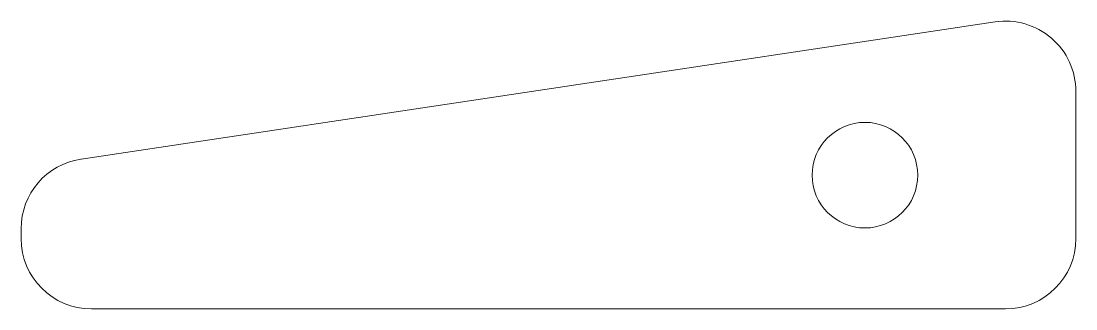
# Model space of a CAD drawing. Header units: inches. Extents: x -15 to -13.12, y 0 to 0.51.
import ezdxf

# ---------------------------------------------------------------- set-up
doc = ezdxf.new("R2010")
doc.units = ezdxf.units.IN
doc.header["$MEASUREMENT"] = 0

msp = doc.modelspace()

# ---------------------------------------------------------------- linework, layer by layer
at = {"color": 7, "linetype": 'Continuous', "lineweight": 15}
for p, q in [((-14.8935, 0.266), (-13.2685, 0.5097)), ((-13.125, 0.3861), (-13.125, 0.125)), ((-15, 0.125), (-15, 0.1424)), ((-13.25, 0), (-14.875, 0))]:
    msp.add_line(p, q, dxfattribs=at)
msp.add_circle((-13.5, 0.2375), 0.0938, dxfattribs=at)
for centre, start, end in [((-13.25, 0.3861), 0, 98.5308), ((-14.875, 0.1424), 98.5308, 180), ((-14.875, 0.125), 180, 270), ((-13.25, 0.125), 270, 0)]:
    msp.add_arc(centre, 0.125, start, end, dxfattribs=at)

doc.saveas('drawing.dxf')
